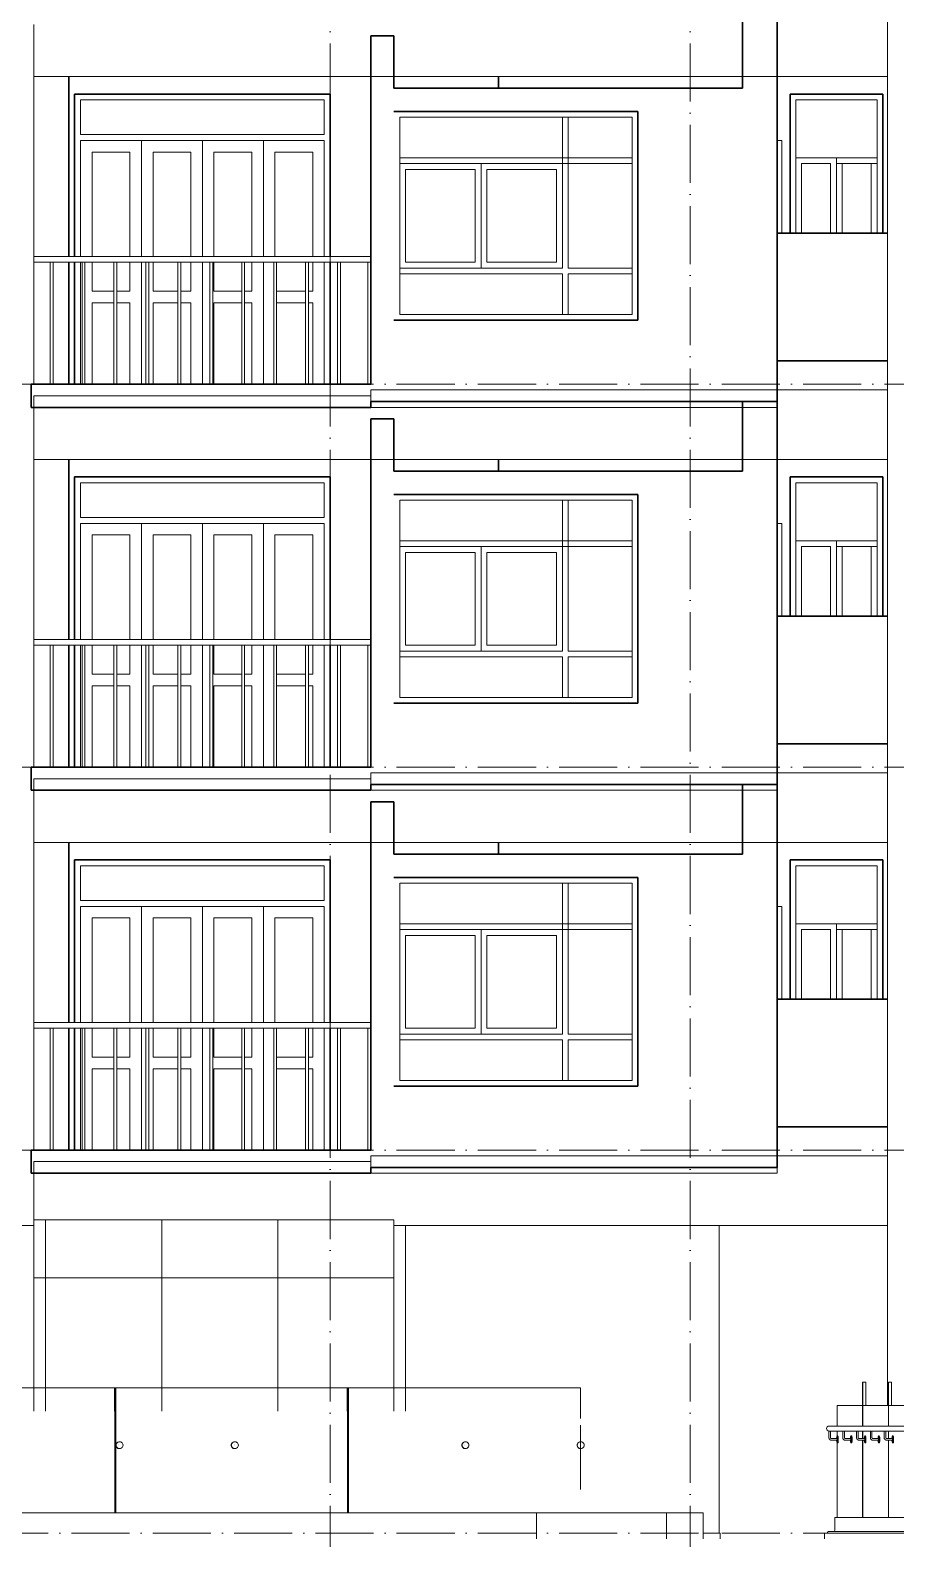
# Model space of a CAD drawing. Header units: millimetres. Extents: x -8482 to 130249, y -7482 to 93550.
# Drawn here: x 19267 to 26721, y 18550 to 31550 of the extents above; entities that cross this region are included whole.
import ezdxf

# ---------------------------------------------------------------- set-up
doc = ezdxf.new("R2010")
doc.units = ezdxf.units.MM
doc.linetypes.add('Grid Line', pattern=[14, 10, -2, 0, -2])
for name, color, linetype, lineweight in [('CUA', 31, 'Continuous', 9), ('KINH', 152, 'Continuous', 5), ('NET CAT', 3, 'Continuous', 5), ('NET CATConcrete', 3, 'Continuous', 5), ('NET THAY 1', 41, 'Continuous', 5), ('NET THAY 2', 55, 'Continuous', 5), ('NET-THAY', 2, 'Continuous', 9), ('TRUC', 225, 'Continuous', 5)]:
    doc.layers.add(name, color=color, linetype=linetype, lineweight=lineweight)

# ---------------------------------------------------------------- blocks, each defined once
blk = doc.blocks.new('System Panel - Glazed-836173-MẶT ĐỨNG TRỤC A-Q')
at = {"layer": 'KINH', "color": 10}
for p, q in [((22400, 20800), (21400, 20800)), ((21400, 20800), (21400, 19650)), ((22400, 19650), (22400, 20800))]:
    blk.add_line(p, q, dxfattribs=at)
blk = doc.blocks.new('System Panel - Glazed-836184-MẶT ĐỨNG TRỤC A-Q')
at = {"layer": 'KINH', "color": 10}
for p, q in [((19400, 20800), (19300, 20800)), ((19300, 20800), (19300, 19650)), ((19400, 19650), (19400, 20800))]:
    blk.add_line(p, q, dxfattribs=at)
blk = doc.blocks.new('System Panel - Glazed-V278-MẶT ĐỨNG TRỤC A-Q')
at = {"layer": 'KINH', "color": 10}
for p, q in [((22400, 21300), (21400, 21300)), ((21400, 21300), (21400, 20800)), ((22400, 20800), (22400, 21300)), ((21400, 20800), (22400, 20800))]:
    blk.add_line(p, q, dxfattribs=at)
blk = doc.blocks.new('System Panel - Glazed-832762-MẶT ĐỨNG TRỤC A-Q')
at = {"layer": 'KINH', "color": 10}
for p, q in [((19400, 21300), (19300, 21300)), ((19300, 21300), (19300, 20800)), ((19400, 20800), (19400, 21300)), ((19300, 20800), (19400, 20800))]:
    blk.add_line(p, q, dxfattribs=at)
blk = doc.blocks.new('Railing - NBS_RailInfillPnl_Post-1009334-MẶT ĐỨNG TRỤC A-Q')
at = {"layer": 'NET THAY 2', "color": 10}
for p, q in [((16106, 19850), (16104, 19850)), ((16104, 19850), (16104, 18685)), ((16106, 18685), (16106, 19850)), ((16106, 19850), (16132, 19850)), ((16132, 19850), (16132, 19650))]:
    blk.add_line(p, q, dxfattribs=at)
blk = doc.blocks.new('Railing - NBS_RailInfillPnl_Post-V281-MẶT ĐỨNG TRỤC A-Q')
at = {"layer": 'NET THAY 2', "color": 10}
for p, q in [((17279, 19850), (17278, 19850)), ((17278, 19850), (17278, 18774)), ((17279, 18774), (17279, 19850)), ((17279, 19850), (17305, 19850)), ((17305, 19850), (17305, 19650))]:
    blk.add_line(p, q, dxfattribs=at)
blk = doc.blocks.new('Railing - NBS_RailInfillPnl_Post-V282-MẶT ĐỨNG TRỤC A-Q')
at = {"layer": 'NET THAY 2', "color": 10}
for p, q in [((19993, 19650), (19993, 19850)), ((19993, 19850), (19996, 19850)), ((20006, 19850), (19996, 19850)), ((19996, 19850), (19996, 18774)), ((20006, 18774), (20006, 19850))]:
    blk.add_line(p, q, dxfattribs=at)
blk = doc.blocks.new('Railing - NBS_RailInfillPnl_Post-847067-MẶT ĐỨNG TRỤC A-Q')
at = {"layer": 'NET THAY 2', "color": 10}
for p, q in [((18003, 19650), (17993, 19650)), ((17993, 19650), (17993, 18774)), ((18003, 18774), (18003, 19650))]:
    blk.add_line(p, q, dxfattribs=at)
blk = doc.blocks.new('Railing - Railing-863618-MẶT ĐỨNG TRỤC A-Q')
at = {"layer": 'NET THAY 1', "color": 10}
blk.add_line((15878, 18685), (17263, 18685), dxfattribs=at)
for name, p in [('Railing - NBS_RailInfillPnl_Post-1009334-MẶT ĐỨNG TRỤC A-Q', (0, 0)), ('Railing - NBS_RailInfillPnl_Post-1009334-MẶT ĐỨNG TRỤC A-Q', (235, 0)), ('Railing - NBS_RailInfillPnl_Post-1009334-MẶT ĐỨNG TRỤC A-Q', (470, 0)), ('Railing - NBS_RailInfillPnl_Post-1009334-MẶT ĐỨNG TRỤC A-Q', (704, 0)), ('Railing - NBS_RailInfillPnl_Post-1009334-MẶT ĐỨNG TRỤC A-Q', (939, 0)), ('Railing - NBS_RailInfillPnl_Post-V281-MẶT ĐỨNG TRỤC A-Q', (0, 0)), ('Railing - NBS_RailInfillPnl_Post-V281-MẶT ĐỨNG TRỤC A-Q', (235, 0)), ('Railing - NBS_RailInfillPnl_Post-V281-MẶT ĐỨNG TRỤC A-Q', (470, 0)), ('Railing - NBS_RailInfillPnl_Post-V282-MẶT ĐỨNG TRỤC A-Q', (0, 0)), ('Railing - NBS_RailInfillPnl_Post-V282-MẶT ĐỨNG TRỤC A-Q', (2003, 0)), ('Railing - NBS_RailInfillPnl_Post-847067-MẶT ĐỨNG TRỤC A-Q', (0, 0))]:
    blk.add_blockref(name, p)
blk = doc.blocks.new('Top Rail Type - Top Rail_Internal_-863652-MẶT ĐỨNG TRỤC A-Q')
at = {"layer": 'NET THAY 1', "color": 10}
for p, q in [((15886, 19650), (16104, 19650)), ((16108, 19650), (16339, 19650)), ((16343, 19650), (16574, 19650)), ((16577, 19650), (16809, 19650)), ((16812, 19650), (17044, 19650)), ((17047, 19650), (17278, 19650)), ((17282, 19650), (17513, 19650)), ((17516, 19650), (17748, 19650)), ((17751, 19650), (17987, 19650)), ((17987, 19650), (17993, 19650)), ((17987, 19650), (17987, 18774)), ((18003, 19650), (19996, 19650)), ((20006, 19650), (21999, 19650)), ((22009, 19650), (24007, 19650)), ((24007, 19650), (24007, 19386)), ((24007, 19328), (24007, 18774))]:
    blk.add_line(p, q, dxfattribs=at)
blk = doc.blocks.new('ALB-RAILING 32 - ALB-BALUSTER-847066-MẶT ĐỨNG TRỤC A-Q')
at = {"layer": 'NET THAY 1', "color": 10}
for p, q in [((24008, 19387), (24007, 19387)), ((24004, 19364), (24002, 19364)), ((24002, 19350), (24004, 19350)), ((24007, 19327), (24008, 19327))]:
    blk.add_line(p, q, dxfattribs=at)
for centre, start_param, end_param in [((24007, 19357), 6.021386, 7.853982), ((24008, 19357), 4.712389, 7.853982), ((24004, 19357), 6.021386, 6.167245), ((24005, 19357), 6.021386, 6.196331), ((24007, 19357), 5.638937, 5.880236), ((24007, 19357), 1.570796, 3.403392), ((24008, 19357), 1.570796, 4.712389), ((24004, 19357), 3.257533, 3.403392), ((24005, 19357), 3.228447, 3.403392)]:
    blk.add_ellipse(centre, major_axis=(0, 30), ratio=0.992899, start_param=start_param, end_param=end_param, dxfattribs=at)
blk = doc.blocks.new('ALB-RAILING 32 - ALB-BALUSTER-V283-MẶT ĐỨNG TRỤC A-Q')
at = {"layer": 'NET THAY 1', "color": 10}
for p, q in [((23016, 19387), (23014, 19387)), ((23011, 19364), (23009, 19364)), ((23009, 19350), (23011, 19350)), ((23014, 19327), (23016, 19327))]:
    blk.add_line(p, q, dxfattribs=at)
for centre, start_param, end_param in [((23014, 19357), 6.021386, 7.853982), ((23016, 19357), 4.712389, 7.853982), ((23014, 19357), 5.638937, 5.880236), ((23014, 19357), 1.570796, 3.403392), ((23016, 19357), 1.570796, 4.712389)]:
    blk.add_ellipse(centre, major_axis=(0, 30), ratio=0.992899, start_param=start_param, end_param=end_param, dxfattribs=at)
blk = doc.blocks.new('Railing - NBS_RailInfillPnl_Post-V285-MẶT ĐỨNG TRỤC A-Q')
at = {"layer": 'NET THAY 2', "color": 10}
for p, q in [((26435, 19521), (26435, 19900)), ((26435, 19900), (26436, 19900)), ((26436, 19900), (26436, 19521)), ((26462, 19900), (26436, 19900)), ((26462, 19700), (26462, 19900)), ((26435, 19412), (26435, 19479)), ((26435, 18735), (26435, 19401)), ((26436, 19479), (26436, 19412)), ((26436, 19401), (26436, 18735))]:
    blk.add_line(p, q, dxfattribs=at)
blk = doc.blocks.new('Railing - NBS_RailInfillPnl_Post-V286-MẶT ĐỨNG TRỤC A-Q')
at = {"layer": 'NET THAY 2', "color": 10}
for p, q in [((26657, 19521), (26657, 19900)), ((26657, 19900), (26658, 19900)), ((26658, 19900), (26658, 19521)), ((26684, 19900), (26658, 19900)), ((26684, 19700), (26684, 19900)), ((26657, 19414), (26657, 19479)), ((26657, 18735), (26657, 19400)), ((26658, 19479), (26658, 19414)), ((26658, 19400), (26658, 18735))]:
    blk.add_line(p, q, dxfattribs=at)
blk = doc.blocks.new('Railing - NBS_RailInfillPnl_Post-V287-MẶT ĐỨNG TRỤC A-Q')
at = {"layer": 'NET THAY 2', "color": 10}
for p, q in [((26879, 19520), (26879, 19900)), ((26879, 19900), (26881, 19900)), ((26881, 19900), (26881, 19520)), ((26906, 19900), (26881, 19900)), ((26906, 19700), (26906, 19900)), ((26879, 19412), (26879, 19480)), ((26879, 18735), (26879, 19409)), ((26881, 19480), (26881, 19412)), ((26881, 19410), (26881, 18735))]:
    blk.add_line(p, q, dxfattribs=at)
blk = doc.blocks.new('Railing - NBS_RailInfillPnl_Post-V288-MẶT ĐỨNG TRỤC A-Q')
at = {"layer": 'NET THAY 2', "color": 10}
for p, q in [((27101, 19520), (27101, 19900)), ((27101, 19900), (27103, 19900)), ((27103, 19900), (27103, 19520)), ((27128, 19900), (27103, 19900)), ((27128, 19700), (27128, 19900)), ((27101, 19417), (27101, 19422)), ((27101, 18735), (27101, 19416)), ((27103, 19422), (27103, 19419)), ((27103, 19416), (27103, 18735))]:
    blk.add_line(p, q, dxfattribs=at)
blk = doc.blocks.new('Railing - NBS_RailInfillPnl_Post-V289-MẶT ĐỨNG TRỤC A-Q')
at = {"layer": 'NET THAY 2', "color": 10}
for p, q in [((27323, 19521), (27323, 19900)), ((27323, 19900), (27325, 19900)), ((27325, 19900), (27325, 19521)), ((27350, 19900), (27325, 19900)), ((27350, 19700), (27350, 19900)), ((27323, 18735), (27323, 19479)), ((27325, 19479), (27325, 18735))]:
    blk.add_line(p, q, dxfattribs=at)
blk = doc.blocks.new('Railing - NBS_RailInfillPnl_Post-V290-MẶT ĐỨNG TRỤC A-Q')
at = {"layer": 'NET THAY 2', "color": 10}
for p, q in [((27545, 19521), (27545, 19900)), ((27545, 19900), (27547, 19900)), ((27547, 19900), (27547, 19521)), ((27572, 19900), (27547, 19900)), ((27572, 19700), (27572, 19900)), ((27545, 18735), (27545, 19479)), ((27547, 19479), (27547, 18735))]:
    blk.add_line(p, q, dxfattribs=at)
blk = doc.blocks.new('Railing - Railing-863874-MẶT ĐỨNG TRỤC A-Q')
at = {"layer": 'NET THAY 1', "color": 10}
for p, q in [((26197, 18622), (26197, 18735)), ((27751, 18735), (26197, 18735)), ((27811, 18735), (27751, 18735)), ((27751, 18735), (27751, 18622)), ((27811, 18600), (27811, 18735)), ((27697, 18612), (26142, 18612)), ((27685, 18600), (27811, 18600)), ((27741, 18612), (27697, 18612))]:
    blk.add_line(p, q, dxfattribs=at)
for centre, major_axis, start_param, end_param in [((26142, 18600), (0, 12), 0, 1.570796), ((26187, 18622), (0, 10), 3.141593, 4.712389), ((27697, 18600), (0, 12), 0, 1.570796), ((27741, 18622), (0, 10), 3.141593, 4.712389)]:
    blk.add_ellipse(centre, major_axis=major_axis, ratio=0.992878, start_param=start_param, end_param=end_param, dxfattribs=at)
for name in ['Railing - NBS_RailInfillPnl_Post-V285-MẶT ĐỨNG TRỤC A-Q', 'Railing - NBS_RailInfillPnl_Post-V286-MẶT ĐỨNG TRỤC A-Q', 'Railing - NBS_RailInfillPnl_Post-V287-MẶT ĐỨNG TRỤC A-Q', 'Railing - NBS_RailInfillPnl_Post-V288-MẶT ĐỨNG TRỤC A-Q', 'Railing - NBS_RailInfillPnl_Post-V289-MẶT ĐỨNG TRỤC A-Q', 'Railing - NBS_RailInfillPnl_Post-V290-MẶT ĐỨNG TRỤC A-Q']:
    blk.add_blockref(name, (0, 0))
blk = doc.blocks.new('Top Rail Type - Top Rail_Internal_-863880-MẶT ĐỨNG TRỤC A-Q')
at = {"layer": 'NET THAY 1', "color": 10}
for p, q in [((26216, 19521), (26216, 19700)), ((26216, 19700), (26435, 19700)), ((26439, 19700), (26657, 19700)), ((26661, 19700), (26879, 19700)), ((26883, 19700), (27101, 19700)), ((27105, 19700), (27323, 19700)), ((27327, 19700), (27545, 19700)), ((27549, 19700), (27770, 19700)), ((27792, 19700), (27770, 19700)), ((27770, 19700), (27770, 19433)), ((27792, 18720), (27792, 19700)), ((26216, 19430), (26216, 19479)), ((26216, 18735), (26216, 19381)), ((27770, 19381), (27770, 18720)), ((27770, 18720), (27792, 18720))]:
    blk.add_line(p, q, dxfattribs=at)
blk = doc.blocks.new('Handrail Type - ALB-BALUSTER-843717-MẶT ĐỨNG TRỤC A-Q')
at = {"layer": 'NET THAY 1', "color": 10}
blk.add_line((26146, 19521), (26146, 19521), dxfattribs=at)
for start_param, end_param in [(0, 1.570796), (0, 1.570796), (1.570796, 3.119405), (1.570796, 3.096504)]:
    blk.add_ellipse((26146, 19500), major_axis=(0, 21.2), ratio=0.992878, start_param=start_param, end_param=end_param, dxfattribs=at)
blk = doc.blocks.new('Handrail Type - Handrail_Internal_-863891-MẶT ĐỨNG TRỤC A-Q')
at = {"layer": 'NET THAY 1', "color": 10}
for p, q in [((27700, 19521), (26146, 19521)), ((26146, 19479), (27700, 19479))]:
    blk.add_line(p, q, dxfattribs=at)
for centre, start_param, end_param in [((26146, 19500), 0, 1.570796), ((26146, 19500), 1.570796, 3.096504), ((27700, 19500), 0, 1.570796), ((27700, 19500), 1.570796, 2.825666), ((27700, 19500), 3.454348, 3.62017)]:
    blk.add_ellipse(centre, major_axis=(0, 21.2), ratio=0.992878, start_param=start_param, end_param=end_param, dxfattribs=at)
blk = doc.blocks.new('ALB-RAILING 32 - ALB-BALUSTER-V295-MẶT ĐỨNG TRỤC A-Q')
at = {"layer": 'NET THAY 1', "color": 10}
for p, q in [((27336, 19480), (27336, 19422)), ((27350, 19422), (27350, 19480)), ((27406, 19414), (27358, 19414)), ((27358, 19400), (27406, 19400)), ((27413, 19437), (27406, 19437)), ((27406, 19377), (27413, 19377))]:
    blk.add_line(p, q, dxfattribs=at)
at = {"layer": 'NET THAY 1', "color": 10, "flags": 128}
for points in [[(27336, 19422), (27336, 19421), (27336, 19420), (27336, 19419), (27336, 19418), (27336, 19417), (27337, 19417), (27337, 19416), (27337, 19415), (27337, 19414), (27338, 19413), (27338, 19412), (27338, 19412), (27339, 19411), (27339, 19410), (27340, 19409), (27340, 19409), (27341, 19408), (27341, 19407), (27342, 19407), (27343, 19406), (27343, 19405), (27344, 19405), (27345, 19404), (27345, 19404), (27346, 19403), (27347, 19403), (27348, 19402), (27348, 19402), (27349, 19402), (27350, 19401), (27351, 19401), (27352, 19401), (27352, 19400), (27353, 19400), (27354, 19400), (27355, 19400), (27356, 19400), (27357, 19400), (27358, 19400), (27358, 19400)], [(27358, 19414), (27358, 19414), (27357, 19414), (27357, 19414), (27357, 19414), (27356, 19414), (27356, 19414), (27356, 19414), (27355, 19414), (27355, 19414), (27355, 19414), (27355, 19415), (27354, 19415), (27354, 19415), (27354, 19415), (27353, 19415), (27353, 19415), (27353, 19416), (27353, 19416), (27352, 19416), (27352, 19416), (27352, 19416), (27352, 19417), (27352, 19417), (27351, 19417), (27351, 19417), (27351, 19418), (27351, 19418), (27351, 19418), (27351, 19419), (27351, 19419), (27350, 19419), (27350, 19419), (27350, 19420), (27350, 19420), (27350, 19420), (27350, 19421), (27350, 19421), (27350, 19421), (27350, 19422), (27350, 19422)]]:
    blk.add_lwpolyline(points, dxfattribs=at)
at = {"layer": 'NET THAY 1', "color": 10}
for centre, major_axis, start_param, end_param in [((27406, 19407), (0, 30), 4.712389, 7.592182), ((27406, 19407), (0, 30), 1.832596, 4.712389), ((27406, 19407), (0, 7), 3.141593, 6.283185), ((27406, 19407), (0, 7), 0, 0.261799), ((27406, 19407), (0, 7), 2.879793, 3.141593), ((27413, 19407), (0, 30), 4.712389, 6.806784), ((27413, 19407), (0, 30), 2.617994, 4.712389)]:
    blk.add_ellipse(centre, major_axis=major_axis, ratio=0.119139, start_param=start_param, end_param=end_param, dxfattribs=at)
blk = doc.blocks.new('ALC1807-ASCENT PLAZA-TANG DIEN HINH_rvt-1-MẶT ĐỨNG TRỤC A-Q')
at = {"layer": 'NET-THAY', "color": 250, "lineweight": 15}
for p, q in [((19300, 21250), (18900, 21250)), ((22500, 21250), (22400, 21250)), ((22500, 19650), (22500, 21250)), ((25200, 21250), (25200, 18600)), ((26650, 19700), (26650, 21250)), ((27447, 18600), (26108, 18600)), ((26108, 18600), (26108, 18550))]:
    blk.add_line(p, q, dxfattribs=at)
at = {"layer": 'NET-THAY', "color": 7}
for p, q in [((25063, 18600), (25210, 18600)), ((25210, 18600), (25210, 18550))]:
    blk.add_line(p, q, dxfattribs=at)
at = {"color": 250, "lineweight": 15}
for name, p in [('System Panel - Glazed-832762-MẶT ĐỨNG TRỤC A-Q', (0, 0)), ('System Panel - Glazed-V278-MẶT ĐỨNG TRỤC A-Q', (-2000, 0)), ('System Panel - Glazed-V278-MẶT ĐỨNG TRỤC A-Q', (-1000, 0)), ('System Panel - Glazed-V278-MẶT ĐỨNG TRỤC A-Q', (0, 0)), ('System Panel - Glazed-836184-MẶT ĐỨNG TRỤC A-Q', (0, 0)), ('System Panel - Glazed-836173-MẶT ĐỨNG TRỤC A-Q', (-2000, 0)), ('System Panel - Glazed-836173-MẶT ĐỨNG TRỤC A-Q', (-1000, 0)), ('System Panel - Glazed-836173-MẶT ĐỨNG TRỤC A-Q', (0, 0)), ('Railing - Railing-863874-MẶT ĐỨNG TRỤC A-Q', (0, 0)), ('Railing - Railing-863618-MẶT ĐỨNG TRỤC A-Q', (0, 0)), ('Top Rail Type - Top Rail_Internal_-863652-MẶT ĐỨNG TRỤC A-Q', (0, 200)), ('Top Rail Type - Top Rail_Internal_-863880-MẶT ĐỨNG TRỤC A-Q', (0, 0)), ('Handrail Type - ALB-BALUSTER-843717-MẶT ĐỨNG TRỤC A-Q', (0, 0)), ('Handrail Type - Handrail_Internal_-863891-MẶT ĐỨNG TRỤC A-Q', (0, 0)), ('ALB-RAILING 32 - ALB-BALUSTER-V283-MẶT ĐỨNG TRỤC A-Q', (-2979, 0)), ('ALB-RAILING 32 - ALB-BALUSTER-V283-MẶT ĐỨNG TRỤC A-Q', (-1986, 0)), ('ALB-RAILING 32 - ALB-BALUSTER-V283-MẶT ĐỨNG TRỤC A-Q', (0, 0)), ('ALB-RAILING 32 - ALB-BALUSTER-847066-MẶT ĐỨNG TRỤC A-Q', (0, 0)), ('ALB-RAILING 32 - ALB-BALUSTER-V295-MẶT ĐỨNG TRỤC A-Q', (-1191, 0)), ('ALB-RAILING 32 - ALB-BALUSTER-V295-MẶT ĐỨNG TRỤC A-Q', (-1072, 0)), ('ALB-RAILING 32 - ALB-BALUSTER-V295-MẶT ĐỨNG TRỤC A-Q', (-953, 0)), ('ALB-RAILING 32 - ALB-BALUSTER-V295-MẶT ĐỨNG TRỤC A-Q', (-834, 0)), ('ALB-RAILING 32 - ALB-BALUSTER-V295-MẶT ĐỨNG TRỤC A-Q', (-715, 0))]:
    blk.add_blockref(name, p, dxfattribs=at)
blk = doc.blocks.new('CUA LO GIA - DB6-202766-MẶT ĐỨNG TRỤC A-Q')
at = {"layer": 'CUA', "color": 90}
for p, q in [((19650, 24400), (19650, 23000)), ((21850, 24400), (19650, 24400)), ((19700, 24050), (19700, 24350)), ((19700, 24350), (21800, 24350)), ((21800, 24350), (21800, 24050)), ((21850, 23000), (21850, 24400)), ((21800, 24050), (19700, 24050)), ((19700, 23000), (19700, 24000)), ((19700, 24000), (21800, 24000)), ((20225, 23000), (20225, 24000)), ((20750, 24000), (20225, 24000)), ((21275, 24000), (20750, 24000)), ((20750, 23000), (20750, 24000)), ((20750, 24000), (20750, 23000)), ((21275, 24000), (21275, 23000)), ((21800, 24000), (21800, 23000)), ((19800, 23900), (19800, 23000)), ((19800, 23900), (20125, 23900)), ((20125, 23000), (20125, 23900)), ((20325, 23900), (20650, 23900)), ((20325, 23900), (20325, 23000)), ((20650, 23000), (20650, 23900)), ((20850, 23900), (20850, 23000)), ((20850, 23900), (21175, 23900)), ((21175, 23000), (21175, 23900)), ((21375, 23900), (21700, 23900)), ((21375, 23900), (21375, 23000)), ((21700, 23000), (21700, 23900)), ((19650, 22950), (19650, 21900)), ((19700, 21900), (19700, 22950)), ((19800, 22950), (19800, 22700)), ((20125, 22700), (20125, 22950)), ((20225, 21900), (20225, 22950)), ((20325, 22950), (20325, 22700)), ((20650, 22700), (20650, 22950)), ((20750, 21900), (20750, 22950)), ((20750, 22950), (20750, 21900)), ((20850, 22950), (20850, 22700)), ((21175, 22700), (21175, 22950)), ((21275, 22950), (21275, 21900)), ((21700, 22700), (21700, 22950)), ((21800, 22950), (21800, 21900)), ((21850, 21900), (21850, 22950)), ((19800, 22700), (19989, 22700)), ((20014, 22700), (20125, 22700)), ((20325, 22700), (20539, 22700)), ((20564, 22700), (20650, 22700)), ((20850, 22700), (21089, 22700)), ((21114, 22700), (21175, 22700)), ((21389, 22700), (21639, 22700)), ((21664, 22700), (21700, 22700)), ((19989, 22600), (19800, 22600)), ((19800, 22600), (19800, 21900)), ((20125, 22600), (20014, 22600)), ((20125, 21900), (20125, 22600)), ((20325, 22600), (20325, 21900)), ((20539, 22600), (20325, 22600)), ((20650, 22600), (20564, 22600)), ((20650, 21900), (20650, 22600)), ((21089, 22600), (20850, 22600)), ((20850, 22600), (20850, 21900)), ((21175, 22600), (21114, 22600)), ((21175, 21900), (21175, 22600)), ((21639, 22600), (21389, 22600)), ((21700, 22600), (21664, 22600)), ((21700, 21900), (21700, 22600))]:
    blk.add_line(p, q, dxfattribs=at)
blk = doc.blocks.new('X-PHONG NGU 2 - X-PHONG NGU 2_Recovery_-V303-MẶT ĐỨNG TRỤC A-Q')
at = {"layer": 'CUA', "color": 90}
for p, q in [((22450, 24200), (22450, 22500)), ((22450, 24200), (24450, 24200)), ((23900, 24200), (23850, 24200)), ((23850, 22900), (23850, 24200)), ((23900, 24200), (23900, 22900)), ((24450, 22500), (24450, 24200)), ((22450, 23850), (22450, 23800)), ((24450, 23850), (22450, 23850)), ((22450, 23800), (24450, 23800)), ((23150, 23800), (22450, 23800)), ((22450, 22900), (22450, 23800)), ((23150, 23800), (23150, 22900)), ((24450, 23800), (24450, 23850)), ((22500, 23750), (22500, 22950)), ((22500, 23750), (23100, 23750)), ((23100, 22950), (23100, 23750)), ((23200, 23750), (23800, 23750)), ((23200, 23750), (23200, 22950)), ((23800, 22950), (23800, 23750)), ((22450, 22900), (23850, 22900)), ((22450, 22850), (22450, 22900)), ((23150, 22900), (22450, 22900)), ((22500, 22950), (23100, 22950)), ((23200, 22950), (23800, 22950)), ((23900, 22900), (24450, 22900)), ((24450, 22900), (24450, 22850)), ((23850, 22850), (22450, 22850)), ((23850, 22500), (23850, 22850)), ((23900, 22850), (23900, 22500)), ((24450, 22850), (23900, 22850)), ((22450, 22500), (24450, 22500)), ((23900, 22500), (23850, 22500))]:
    blk.add_line(p, q, dxfattribs=at)
blk = doc.blocks.new('X-PHONG NGU 1 - X-PHONG NGU 850-202769-MẶT ĐỨNG TRỤC A-Q')
at = {"layer": 'CUA', "color": 90}
for p, q in [((25810, 23200), (25810, 24400)), ((26610, 24400), (25810, 24400)), ((25860, 24350), (25860, 23200)), ((25860, 24350), (26560, 24350)), ((26560, 23200), (26560, 24350)), ((26610, 24400), (26610, 23200)), ((26210, 23850), (25860, 23850)), ((25860, 23200), (25860, 23850)), ((25910, 23800), (25910, 23200)), ((25910, 23800), (26160, 23800)), ((26160, 23200), (26160, 23800)), ((26210, 23850), (26210, 23200)), ((26210, 23850), (26560, 23850)), ((26210, 23800), (26560, 23800)), ((26260, 23800), (26510, 23800)), ((26260, 23800), (26260, 23200)), ((26510, 23200), (26510, 23800))]:
    blk.add_line(p, q, dxfattribs=at)
blk = doc.blocks.new('Railing - 25mm-V301-MẶT ĐỨNG TRỤC A-Q')
at = {"layer": 'NET THAY 2', "color": 90, "lineweight": 9}
for p, q in [((18736, 21900), (18736, 22950)), ((18761, 21900), (18761, 22950))]:
    blk.add_line(p, q, dxfattribs=at)
blk = doc.blocks.new('Railing - 25mm-V302-MẶT ĐỨNG TRỤC A-Q')
at = {"layer": 'NET THAY 2', "color": 90, "lineweight": 9}
blk.add_line((16024, 21900), (16024, 22950), dxfattribs=at)
blk = doc.blocks.new('Railing - Railing-227133-MẶT ĐỨNG TRỤC A-Q')
at = {"extrusion": (0, 0, -1), "zscale": -1}
for name, p in [('Railing - 25mm-V301-MẶT ĐỨNG TRỤC A-Q', (-38200, 0)), ('Railing - 25mm-V301-MẶT ĐỨNG TRỤC A-Q', (-38475, 0)), ('Railing - 25mm-V301-MẶT ĐỨNG TRỤC A-Q', (-38750, 0)), ('Railing - 25mm-V301-MẶT ĐỨNG TRỤC A-Q', (-39025, 0)), ('Railing - 25mm-V301-MẶT ĐỨNG TRỤC A-Q', (-39300, 0)), ('Railing - 25mm-V301-MẶT ĐỨNG TRỤC A-Q', (-39575, 0)), ('Railing - 25mm-V301-MẶT ĐỨNG TRỤC A-Q', (-39850, 0)), ('Railing - 25mm-V301-MẶT ĐỨNG TRỤC A-Q', (-40125, 0)), ('Railing - 25mm-V301-MẶT ĐỨNG TRỤC A-Q', (-40400, 0)), ('Railing - 25mm-V301-MẶT ĐỨNG TRỤC A-Q', (-40675, 0)), ('Railing - 25mm-V302-MẶT ĐỨNG TRỤC A-Q', (-38200, 0))]:
    blk.add_blockref(name, p, dxfattribs=at)
blk = doc.blocks.new('Top Rail Type - Top Rail_Internal_-227134-MẶT ĐỨNG TRỤC A-Q')
at = {"layer": 'NET THAY 1', "color": 90, "lineweight": 9}
for p, q in [((22200, 23000), (19300, 23000)), ((19300, 22950), (22200, 22950))]:
    blk.add_line(p, q, dxfattribs=at)
blk = doc.blocks.new('CUA SAN PHOI LUA - CUA SAN PHOI LUA-202767-MẶT ĐỨNG TRỤC A-Q')
at = {"layer": 'CUA', "color": 90}
for q in [(25700, 24000), (25740, 23200)]:
    blk.add_line((25740, 24000), q, dxfattribs=at)
blk = doc.blocks.new('ALC1807-ASCENT PLAZA-TANG DIEN HINH-TANG 5_rvt-1-MẶT ĐỨNG TRỤC A-Q')
at = {"layer": 'NET-THAY', "color": 50, "lineweight": 35}
for p, q in [((25700, 25050), (25400, 25050)), ((25400, 25050), (25400, 24450)), ((25700, 21750), (25700, 25050)), ((22200, 21900), (22200, 24900)), ((22200, 24900), (22400, 24900)), ((22400, 24900), (22400, 24450)), ((19600, 23000), (19600, 24550)), ((25400, 24450), (22400, 24450)), ((23300, 24550), (23300, 24450)), ((19650, 23000), (19650, 24400)), ((19650, 24400), (21850, 24400)), ((21850, 24400), (21850, 23000)), ((25810, 24400), (26610, 24400)), ((25810, 23200), (25810, 24400)), ((26610, 24400), (26610, 23200)), ((22400, 24250), (24500, 24250)), ((24500, 24250), (24500, 22450)), ((26650, 23200), (25700, 23200)), ((19600, 21900), (19600, 22950)), ((19650, 21900), (19650, 22950)), ((21850, 22950), (21850, 21900)), ((24500, 22450), (22400, 22450)), ((26650, 22100), (25700, 22100)), ((22200, 21900), (19275, 21900)), ((19275, 21900), (19275, 21700)), ((22400, 21750), (22200, 21750)), ((22200, 21700), (22200, 21750)), ((22400, 21750), (25400, 21750)), ((25400, 21750), (25700, 21750)), ((19275, 21700), (22200, 21700))]:
    blk.add_line(p, q, dxfattribs=at)
at = {"color": 50, "lineweight": 35}
for name in ['CUA LO GIA - DB6-202766-MẶT ĐỨNG TRỤC A-Q', 'X-PHONG NGU 1 - X-PHONG NGU 850-202769-MẶT ĐỨNG TRỤC A-Q', 'X-PHONG NGU 2 - X-PHONG NGU 2_Recovery_-V303-MẶT ĐỨNG TRỤC A-Q', 'CUA SAN PHOI LUA - CUA SAN PHOI LUA-202767-MẶT ĐỨNG TRỤC A-Q', 'Top Rail Type - Top Rail_Internal_-227134-MẶT ĐỨNG TRỤC A-Q', 'Railing - Railing-227133-MẶT ĐỨNG TRỤC A-Q']:
    blk.add_blockref(name, (0, 0), dxfattribs=at)
blk = doc.blocks.new('ALC1807-ASCENT PLAZA-TANG DIEN HINH-TANG 5_rvt-2-MẶT ĐỨNG TRỤC A-Q')
at = {"layer": 'NET-THAY', "color": 50, "lineweight": 35}
for p, q in [((25700, 28350), (25400, 28350)), ((25400, 28350), (25400, 27750)), ((25700, 25050), (25700, 28350)), ((22200, 25200), (22200, 28200)), ((22200, 28200), (22400, 28200)), ((22400, 28200), (22400, 27750)), ((19600, 26300), (19600, 27850)), ((23300, 27850), (23300, 27750)), ((19650, 26300), (19650, 27700)), ((19650, 27700), (21850, 27700)), ((21850, 27700), (21850, 26300)), ((25400, 27750), (22400, 27750)), ((25810, 27700), (26610, 27700)), ((25810, 26500), (25810, 27700)), ((26610, 27700), (26610, 26500)), ((22400, 27550), (24500, 27550)), ((24500, 27550), (24500, 25750)), ((26650, 26500), (25700, 26500)), ((19600, 25200), (19600, 26250)), ((19650, 25200), (19650, 26250)), ((21850, 26250), (21850, 25200)), ((24500, 25750), (22400, 25750)), ((26650, 25400), (25700, 25400)), ((22200, 25200), (19275, 25200)), ((19275, 25200), (19275, 25000)), ((19275, 25000), (22200, 25000)), ((22400, 25050), (22200, 25050)), ((22200, 25000), (22200, 25050)), ((22400, 25050), (25400, 25050)), ((25400, 25050), (25700, 25050))]:
    blk.add_line(p, q, dxfattribs=at)
at = {"color": 50, "lineweight": 35}
for name in ['CUA LO GIA - DB6-202766-MẶT ĐỨNG TRỤC A-Q', 'X-PHONG NGU 1 - X-PHONG NGU 850-202769-MẶT ĐỨNG TRỤC A-Q', 'X-PHONG NGU 2 - X-PHONG NGU 2_Recovery_-V303-MẶT ĐỨNG TRỤC A-Q', 'CUA SAN PHOI LUA - CUA SAN PHOI LUA-202767-MẶT ĐỨNG TRỤC A-Q', 'Top Rail Type - Top Rail_Internal_-227134-MẶT ĐỨNG TRỤC A-Q', 'Railing - Railing-227133-MẶT ĐỨNG TRỤC A-Q']:
    blk.add_blockref(name, (0, 3300), dxfattribs=at)
blk = doc.blocks.new('ALC1807-ASCENT PLAZA-TANG DIEN HINH-TANG 5_rvt-3-MẶT ĐỨNG TRỤC A-Q')
at = {"layer": 'NET-THAY', "color": 50, "lineweight": 35}
for p, q in [((25400, 31650), (25400, 31050)), ((25700, 28350), (25700, 31650)), ((22200, 28500), (22200, 31500)), ((22200, 31500), (22400, 31500)), ((22400, 31500), (22400, 31050)), ((19600, 29600), (19600, 31150)), ((23300, 31150), (23300, 31050)), ((19650, 29600), (19650, 31000)), ((19650, 31000), (21850, 31000)), ((21850, 31000), (21850, 29600)), ((25400, 31050), (22400, 31050)), ((25810, 31000), (26610, 31000)), ((25810, 29800), (25810, 31000)), ((26610, 31000), (26610, 29800)), ((22400, 30850), (24500, 30850)), ((24500, 30850), (24500, 29050)), ((26650, 29800), (25700, 29800)), ((19600, 28500), (19600, 29550)), ((19650, 28500), (19650, 29550)), ((21850, 29550), (21850, 28500)), ((24500, 29050), (22400, 29050)), ((26650, 28700), (25700, 28700)), ((22200, 28500), (19275, 28500)), ((19275, 28500), (19275, 28300)), ((22400, 28350), (22200, 28350)), ((22200, 28300), (22200, 28350)), ((22400, 28350), (25400, 28350)), ((25400, 28350), (25700, 28350)), ((19275, 28300), (22200, 28300))]:
    blk.add_line(p, q, dxfattribs=at)
at = {"color": 50, "lineweight": 35}
for name in ['CUA LO GIA - DB6-202766-MẶT ĐỨNG TRỤC A-Q', 'X-PHONG NGU 1 - X-PHONG NGU 850-202769-MẶT ĐỨNG TRỤC A-Q', 'X-PHONG NGU 2 - X-PHONG NGU 2_Recovery_-V303-MẶT ĐỨNG TRỤC A-Q', 'CUA SAN PHOI LUA - CUA SAN PHOI LUA-202767-MẶT ĐỨNG TRỤC A-Q', 'Top Rail Type - Top Rail_Internal_-227134-MẶT ĐỨNG TRỤC A-Q', 'Railing - Railing-227133-MẶT ĐỨNG TRỤC A-Q']:
    blk.add_blockref(name, (0, 6600), dxfattribs=at)

msp = doc.modelspace()

# ---------------------------------------------------------------- linework, layer by layer
at = {"layer": 'NET CAT'}
for p, q in [((19299.9, 31150), (19299.9, 28500)), ((26649.9, 31150), (26649.9, 28450)), ((19299.9, 27850), (19299.9, 25200)), ((26649.9, 27850), (26649.9, 25150)), ((19299.9, 24550), (19299.9, 21900)), ((26649.9, 24550), (26649.9, 21850)), ((26649.9, 21250), (26649.9, 19700))]:
    msp.add_line(p, q, dxfattribs=at)
at = {"layer": 'NET CATConcrete'}
for p, q in [((26649.9, 31150), (26649.9, 31750)), ((19299.9, 31600), (19299.9, 31150)), ((22199.9, 31150), (19299.9, 31150)), ((26649.9, 31150), (22199.9, 31150)), ((25699.9, 28450), (26649.9, 28450)), ((25699.9, 28450), (25699.9, 28300)), ((26649.9, 27850), (26649.9, 28450)), ((22199.9, 28300), (19299.9, 28300)), ((19299.9, 28300), (19299.9, 27850)), ((25699.9, 28300), (22199.9, 28300)), ((22199.9, 27850), (19299.9, 27850)), ((26649.9, 27850), (22199.9, 27850)), ((25699.9, 25150), (26649.9, 25150)), ((25699.9, 25150), (25699.9, 25000)), ((26649.9, 24550), (26649.9, 25150)), ((22199.9, 25000), (19299.9, 25000)), ((19299.9, 25000), (19299.9, 24550)), ((25699.9, 25000), (22199.9, 25000)), ((22199.9, 24550), (19299.9, 24550)), ((26649.9, 24550), (22199.9, 24550)), ((25699.9, 21850), (26649.9, 21850)), ((25699.9, 21850), (25699.9, 21700)), ((26649.9, 21250), (26649.9, 21850)), ((22199.9, 21700), (19299.9, 21700)), ((19299.9, 21700), (19299.9, 21250)), ((25699.9, 21700), (22199.9, 21700)), ((26649.9, 21250), (22399.9, 21250))]:
    msp.add_line(p, q, dxfattribs=at)
at = {"layer": 'NET-THAY'}
for p, q in [((19299.9, 28400), (22199.9, 28400)), ((19299.9, 28400), (19299.9, 28300)), ((22199.9, 28450), (25699.9, 28450)), ((22199.9, 28450), (22199.9, 28300)), ((25699.9, 28450), (25699.9, 28300)), ((25699.9, 28300), (19299.9, 28300)), ((19299.9, 25100), (22199.9, 25100)), ((19299.9, 25100), (19299.9, 25000)), ((22199.9, 25150), (25699.9, 25150)), ((22199.9, 25150), (22199.9, 25000)), ((25699.9, 25150), (25699.9, 25000)), ((25699.9, 25000), (19299.9, 25000)), ((22199.9, 21850), (25699.9, 21850)), ((22199.9, 21850), (22199.9, 21700)), ((25699.9, 21850), (25699.9, 21700)), ((19299.9, 21800), (22199.9, 21800)), ((19299.9, 21800), (19299.9, 21700)), ((25699.9, 21700), (19299.9, 21700))]:
    msp.add_line(p, q, dxfattribs=at)
at = {"layer": 'NET-THAY', "lineweight": 15}
for p, q in [((25062.8, 18774.3), (17264.2, 18774.3)), ((23627.1, 18774.3), (23627.1, 18550)), ((24745.1, 18550), (24745.1, 18774.3)), ((25062.8, 18774.3), (25062.8, 18550))]:
    msp.add_line(p, q, dxfattribs=at)
at = {"layer": 'TRUC', "linetype": 'Grid Line', "ltscale": 50}
for p, q in [((21849.9, -6170.4), (21849.9, 93540.4)), ((24949.9, -6170.4), (24949.9, 93540.4)), ((-8381.6, 28500), (51521, 28500)), ((-8381.6, 25200), (51521, 25200)), ((-8381.6, 21900), (51521, 21900)), ((-8381.6, 18600), (51521, 18600))]:
    msp.add_line(p, q, dxfattribs=at)

# ---------------------------------------------------------------- block references
at = {"lineweight": 5}
for name in ['ALC1807-ASCENT PLAZA-TANG DIEN HINH-TANG 5_rvt-3-MẶT ĐỨNG TRỤC A-Q', 'ALC1807-ASCENT PLAZA-TANG DIEN HINH-TANG 5_rvt-2-MẶT ĐỨNG TRỤC A-Q', 'ALC1807-ASCENT PLAZA-TANG DIEN HINH-TANG 5_rvt-1-MẶT ĐỨNG TRỤC A-Q', 'ALC1807-ASCENT PLAZA-TANG DIEN HINH_rvt-1-MẶT ĐỨNG TRỤC A-Q']:
    msp.add_blockref(name, (0, 0), dxfattribs=at)

doc.saveas('drawing.dxf')
